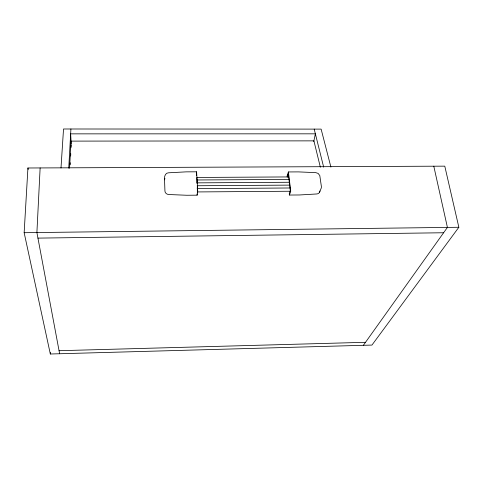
<?xml version="1.0" encoding="UTF-8"?>
<svg xmlns="http://www.w3.org/2000/svg" width="483" height="483" viewBox="0 0 483 483"><rect width="100%" height="100%" fill="white"/><g stroke="black" fill="none" stroke-linecap="round" stroke-linejoin="round"><path stroke-width="0.72" d="M50.329 354.009L24.15 232.709L27.929 167.993L444.783 166.152L458.85 227.27L371.952 345.073L50.329 354.009L50.383 352.512M40.131 167.939L36.901 232.552L59.626 353.749M69.582 168.205L71.061 141.114L313.902 140.861L320.362 167.203M70.186 164.643L70.289 162.759M70.657 155.991L70.778 153.733M71.122 147.351L71.243 145.093M68.743 168.126L70.916 128.991M60.997 167.999L63.527 128.991L321.123 129.112L330.909 167.088M164.57 179.857C164.16 177.056 164.993 172.799 168.555 172.799L186.281 171.857L196.605 171.809L197.734 191.244L197.13 195.174L186.746 195.259L168.857 194.528A4.009 3.49 5.1 0 1 164.938 191.063L164.558 180.286A3.979 3.435 5.1 0 1 164.993 178.619M196.315 173.82L196.605 171.809M196.37 175.136L196.563 173.85L196.641 175.251M197.046 182.26L197.167 181.463M197.348 192.029L197.293 186.498M313.763 141.537L315.369 133.827L70.645 133.857L71.224 143.988M319.595 192.18L321.31 187.899L321.4 186.625L319.794 175.577L318.104 173.397L315.767 172.642L298.464 171.894L288.399 171.948L287.107 175.933L287.252 177.146L288.291 173.971L290.313 190.694L289.251 193.804L289.402 195.047L299.52 194.969L316.673 193.973A3.961 3.339 21 0 0 319.873 190.954M289.299 182.284L289.559 181.493M289.402 195.047L290.736 191.165L288.399 171.948M363.373 345.309L447.415 227.415L433.794 166.2M59.053 350.706L365.51 342.308M37.94 238.113L443.611 232.752M24.15 232.709L458.85 227.27M196.992 182.858L289.504 182.266M197.155 185.744L289.854 185.116M197.173 188.642L290.337 187.978M197.299 191.938L290.12 191.238M196.859 177.454L288.78 176.929M196.973 179.978L289.021 179.422M314.192 129.106L323.664 167.13M27.929 167.993L28.201 169.473M196.804 178.058L197.13 183.649M197.058 193.918L197.13 195.174"/></g></svg>
